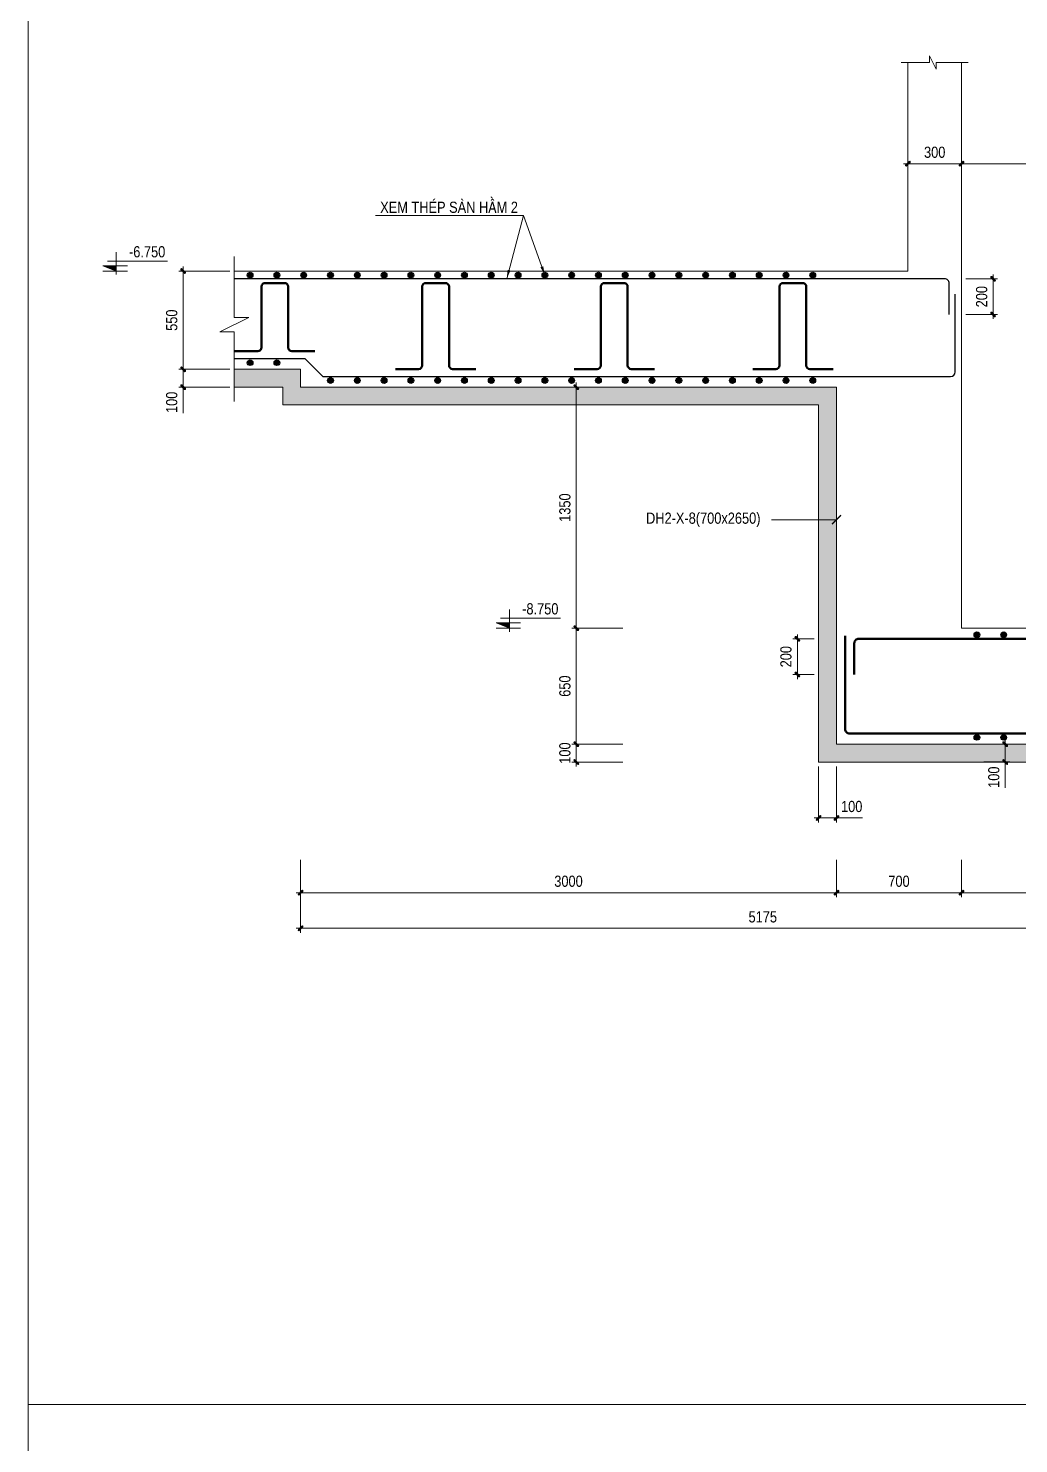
# Model space of a CAD drawing. Header units: millimetres. Extents: x 2356525 to 2927188, y -665534 to -417818.
# Drawn here: x 2575873 to 2581417, y -600289 to -592360 of the extents above; entities that cross this region are included whole.
import ezdxf
from ezdxf.enums import TextEntityAlignment as Align

# ---------------------------------------------------------------- set-up
doc = ezdxf.new("R2010")
doc.units = ezdxf.units.MM
doc.header["$LTSCALE"] = 200
doc.header["$MEASUREMENT"] = 0
doc.layers.get('0').update_dxf_attribs({"lineweight": 9})
doc.layers.get('Defpoints').update_dxf_attribs({"color": 10, "lineweight": 0})
for name, color, linetype, lineweight in [('CTHEP', 50, 'Continuous', 50), ('DBAO', 90, 'Continuous', 13), ('DGIONG', 130, 'Continuous', 13), ('HATCH', 154, 'Continuous', 9), ('KTH', 154, 'Continuous', 9), ('Start Thepsan lop duoi', 6, 'Continuous', 30), ('STICK', 1, 'Continuous', 9), ('TEXT', 7, 'Continuous', 15)]:
    doc.layers.add(name, color=color, linetype=linetype, lineweight=lineweight)
doc.styles.add('Star-HelCon', font='')
doc.styles.add('TTP-HelCon', font='')
doc.styles.get('Star-HelCon').set_extended_font_data('VNI-Helve-Condense')
doc.styles.get('TTP-HelCon').set_extended_font_data('VNI-Helve-Condense')
doc.dimstyles.new('TTP-100', dxfattribs={"dimscale": 100, "dimtxt": 2.5, "dimasz": 1, "dimexe": 1, "dimexo": 0, "dimgap": 0.09, "dimtad": 0, "dimdec": 4, "dimrnd": 1, "dimdsep": 46, "dimtxsty": 'TTP-HelCon', "dimblk": 'Stick', "dimcen": 0.09, "dimdle": 1.5, "dimclrd": 256, "dimclre": 256, "dimclrt": 7, "dimadec": 0, "dimazin": 0, "dimtfac": 1, "dimtdec": 4, "dimtix": 1, "dimtmove": 0, "dimatfit": 3, "dimfxl": 1, "dimtvp": 1, "dimtolj": 1, "dimtzin": 0, "dimlwd": -1, "dimlwe": -1, "dimarcsym": 1})
doc.dimstyles.new('TTP-25', dxfattribs={"dimscale": 25, "dimtxt": 2.5, "dimasz": 1, "dimexe": 1, "dimexo": 1, "dimgap": 0.09, "dimtad": 0, "dimdec": 4, "dimrnd": 1, "dimzin": 9, "dimdsep": 46, "dimtxsty": 'TTP-HelCon', "dimblk": 'Stick', "dimcen": 0.09, "dimdle": 1.5, "dimclrd": 256, "dimclre": 256, "dimclrt": 7, "dimadec": 0, "dimazin": 0, "dimtfac": 1, "dimtdec": 4, "dimtmove": 0, "dimatfit": 3, "dimldrblk": 'ARCHTICK', "dimfxl": 1, "dimtvp": 1, "dimtolj": 1, "dimtzin": 0, "dimarcsym": 0})

# ---------------------------------------------------------------- blocks, each defined once
blk = doc.blocks.new('Stick')
at = {"layer": 'STICK'}
h = blk.add_hatch(color=256, dxfattribs=at)
edge = h.paths.add_edge_path()
edge.add_line((0.3, 0.5), (-0.5, -0.3))
edge.add_arc((-0.4, -0.4), 0.141, 135, 315)
edge.add_line((-0.3, -0.5), (0.5, 0.3))
edge.add_arc((0.4, 0.4), 0.141, 315, 495)
blk.add_line((1, 0), (-1, 0), dxfattribs=at)
blk.add_lwpolyline([(0.3, 0.5), (-0.5, -0.3, 1), (-0.3, -0.5), (0.5, 0.3, 1), (0.3, 0.5, 1)], format="xyb", dxfattribs=at)
blk = doc.blocks.new('*D518')
at = {"layer": 'Defpoints', "color": 0, "transparency": 16777216}
for p in [(546.3, 420.6), (246.2, 328.1), (546.3, 303.1)]:
    blk.add_point(p, dxfattribs=at)
at = {"layer": 'KTH', "lineweight": -2, "transparency": 16777216}
for p, q in [((246.2, 353.1), (246.2, 445.6)), ((271.2, 420.6), (521.3, 420.6)), ((546.3, 328.1), (546.3, 445.6))]:
    blk.add_line(p, q, dxfattribs=at)
at = {"layer": 'KTH', "lineweight": -2, "transparency": 16777216, "xscale": 25, "yscale": 25, "zscale": 25, "rotation": 180}
blk.add_blockref('Stick', (246.2, 420.6), dxfattribs=at)
at = {"layer": 'KTH', "lineweight": -2, "transparency": 16777216, "xscale": 25, "yscale": 25, "zscale": 25}
blk.add_blockref('Stick', (546.3, 420.6), dxfattribs=at)
at = {"layer": 'KTH', "color": 7, "transparency": 16777216, "insert": (396.3, 484.4), "char_height": 62.5, "attachment_point": 5, "style": 'TTP-HelCon'}
blk.add_mtext('\\A1;300', dxfattribs=at)
blk = doc.blocks.new('_ArchTick')
at = {"color": 0, "linetype": 'ByBlock', "const_width": 0.15}
blk.add_lwpolyline([(-0.5, -0.5), (0.5, 0.5)], dxfattribs=at)
blk = doc.blocks.new('CODE')
at = {"layer": 'DBAO'}
for p, q in [((-62.5, -20), (-62.5, 105)), ((-62.5, 0), (-137.5, 30)), ((-137.5, 30), (0, 30)), ((-137.5, 0), (0, 0)), ((-112.5, 55), (223.6, 55))]:
    blk.add_line(p, q, dxfattribs=at)
at = {"layer": 'HATCH', "color": 1}
blk.add_solid([(-62.5, 0), (-137.5, 30), (-62.5, 30)], dxfattribs=at)
blk = doc.blocks.new('*D520')
at = {"layer": 'Defpoints', "color": 0, "transparency": 16777216}
for p in [(646.6, -2830.8), (646.5, -2930.4), (791.1, -2930.4)]:
    blk.add_point(p, dxfattribs=at)
at = {"layer": 'KTH', "lineweight": -2, "transparency": 16777216}
for p, q in [((671.6, -2830.8), (816.1, -2830.8)), ((671.5, -2930.4), (816.1, -2930.4)), ((791.1, -2855.8), (791.1, -2905.4)), ((791.1, -2930.4), (791.1, -3076.1))]:
    blk.add_line(p, q, dxfattribs=at)
at = {"layer": 'KTH', "lineweight": -2, "transparency": 16777216, "xscale": 25, "yscale": 25, "zscale": 25}
for p, rotation in [((791.1, -2830.8), 90), ((791.1, -2930.4), 270)]:
    blk.add_blockref('Stick', p, dxfattribs=dict(at, rotation=rotation))
at = {"layer": 'KTH', "color": 7, "transparency": 16777216, "insert": (727.3, -3015.8), "char_height": 62.5, "attachment_point": 5, "rotation": 90, "style": 'TTP-HelCon'}
blk.add_mtext('\\A1;100', dxfattribs=at)
blk = doc.blocks.new('*D521')
at = {"layer": 'Defpoints', "color": 0, "transparency": 16777216}
for p in [(-3525, -180.8), (-3810.8, -730.8), (-3525, -730.8)]:
    blk.add_point(p, dxfattribs=at)
at = {"layer": 'KTH', "lineweight": -2, "transparency": 16777216}
for p, q in [((-3550, -180.8), (-3835.8, -180.8)), ((-3810.8, -205.8), (-3810.8, -705.8)), ((-3550, -730.8), (-3835.8, -730.8))]:
    blk.add_line(p, q, dxfattribs=at)
at = {"layer": 'KTH', "lineweight": -2, "transparency": 16777216, "xscale": 25, "yscale": 25, "zscale": 25}
for p, rotation in [((-3810.8, -180.8), 90), ((-3810.8, -730.8), 270)]:
    blk.add_blockref('Stick', p, dxfattribs=dict(at, rotation=rotation))
at = {"layer": 'KTH', "color": 7, "transparency": 16777216, "insert": (-3874.6, -455.8), "char_height": 62.5, "attachment_point": 5, "rotation": 90, "style": 'TTP-HelCon'}
blk.add_mtext('\\A1;550', dxfattribs=at)
blk = doc.blocks.new('*D522')
at = {"layer": 'Defpoints', "color": 0, "transparency": 16777216}
for p in [(-1349.2, -830.8), (-1609.9, -2180.8), (-1349.2, -2180.8)]:
    blk.add_point(p, dxfattribs=at)
at = {"layer": 'KTH', "lineweight": -2, "transparency": 16777216}
for p, q in [((-1374.2, -830.8), (-1634.9, -830.8)), ((-1609.9, -855.8), (-1609.9, -2155.8)), ((-1374.2, -2180.8), (-1634.9, -2180.8))]:
    blk.add_line(p, q, dxfattribs=at)
at = {"layer": 'KTH', "lineweight": -2, "transparency": 16777216, "xscale": 25, "yscale": 25, "zscale": 25}
for p, rotation in [((-1609.9, -830.8), 90), ((-1609.9, -2180.8), 270)]:
    blk.add_blockref('Stick', p, dxfattribs=dict(at, rotation=rotation))
at = {"layer": 'KTH', "color": 7, "transparency": 16777216, "insert": (-1673.7, -1505.8), "char_height": 62.5, "attachment_point": 5, "rotation": 90, "style": 'TTP-HelCon'}
blk.add_mtext('\\A1;1350', dxfattribs=at)
blk = doc.blocks.new('*D523')
at = {"layer": 'Defpoints', "color": 0, "transparency": 16777216}
for p in [(-1324.2, -2180.8), (-1609.9, -2830.8), (-1324.2, -2830.8)]:
    blk.add_point(p, dxfattribs=at)
at = {"layer": 'KTH', "lineweight": -2, "transparency": 16777216}
for p, q in [((-1349.2, -2180.8), (-1634.9, -2180.8)), ((-1609.9, -2205.8), (-1609.9, -2805.8)), ((-1349.2, -2830.8), (-1634.9, -2830.8))]:
    blk.add_line(p, q, dxfattribs=at)
at = {"layer": 'KTH', "lineweight": -2, "transparency": 16777216, "xscale": 25, "yscale": 25, "zscale": 25}
for p, rotation in [((-1609.9, -2180.8), 90), ((-1609.9, -2830.8), 270)]:
    blk.add_blockref('Stick', p, dxfattribs=dict(at, rotation=rotation))
at = {"layer": 'KTH', "color": 7, "transparency": 16777216, "insert": (-1673.7, -2505.8), "char_height": 62.5, "attachment_point": 5, "rotation": 90, "style": 'TTP-HelCon'}
blk.add_mtext('\\A1;650', dxfattribs=at)
blk = doc.blocks.new('*D524')
at = {"layer": 'Defpoints', "color": 0, "transparency": 16777216}
for p in [(-1324.2, -2830.8), (-1609.9, -2930.8), (-1324.2, -2930.8)]:
    blk.add_point(p, dxfattribs=at)
at = {"layer": 'KTH', "lineweight": -2, "transparency": 16777216}
for p, q in [((-1349.2, -2830.8), (-1634.9, -2830.8)), ((-1349.2, -2930.8), (-1634.9, -2930.8)), ((-1609.9, -2855.8), (-1609.9, -2905.8))]:
    blk.add_line(p, q, dxfattribs=at)
at = {"layer": 'KTH', "lineweight": -2, "transparency": 16777216, "xscale": 25, "yscale": 25, "zscale": 25}
for p, rotation in [((-1609.9, -2830.8), 90), ((-1609.9, -2930.8), 270)]:
    blk.add_blockref('Stick', p, dxfattribs=dict(at, rotation=rotation))
at = {"layer": 'KTH', "color": 7, "transparency": 16777216, "insert": (-1673.7, -2880.8), "char_height": 62.5, "attachment_point": 5, "rotation": 90, "style": 'TTP-HelCon'}
blk.add_mtext('\\A1;100', dxfattribs=at)
blk = doc.blocks.new('*D525')
at = {"layer": 'Defpoints', "color": 0, "transparency": 16777216}
for p in [(-253.7, -2240.8), (-372.3, -2440.8), (-253.7, -2440.8)]:
    blk.add_point(p, dxfattribs=at)
at = {"layer": 'KTH', "lineweight": -2, "transparency": 16777216}
for p, q in [((-278.7, -2240.8), (-397.3, -2240.8)), ((-372.3, -2265.8), (-372.3, -2415.8)), ((-278.7, -2440.8), (-397.3, -2440.8))]:
    blk.add_line(p, q, dxfattribs=at)
at = {"layer": 'KTH', "lineweight": -2, "transparency": 16777216, "xscale": 25, "yscale": 25, "zscale": 25}
for p, rotation in [((-372.3, -2240.8), 90), ((-372.3, -2440.8), 270)]:
    blk.add_blockref('Stick', p, dxfattribs=dict(at, rotation=rotation))
at = {"layer": 'KTH', "color": 7, "transparency": 16777216, "insert": (-436.2, -2340.8), "char_height": 62.5, "attachment_point": 5, "rotation": 90, "style": 'TTP-HelCon'}
blk.add_mtext('\\A1;200', dxfattribs=at)
blk = doc.blocks.new('*D526')
at = {"layer": 'Defpoints', "color": 0, "transparency": 16777216}
for p in [(546.3, -3454.2), (2021.3, -3454.2), (2021.3, -3662.8)]:
    blk.add_point(p, dxfattribs=at)
at = {"layer": 'KTH', "lineweight": -2, "transparency": 16777216}
for p, q in [((546.3, -3479.2), (546.3, -3687.8)), ((2021.3, -3479.2), (2021.3, -3687.8)), ((571.3, -3662.8), (1996.3, -3662.8))]:
    blk.add_line(p, q, dxfattribs=at)
at = {"layer": 'KTH', "lineweight": -2, "transparency": 16777216, "xscale": 25, "yscale": 25, "zscale": 25, "rotation": 180}
blk.add_blockref('Stick', (546.3, -3662.8), dxfattribs=at)
at = {"layer": 'KTH', "lineweight": -2, "transparency": 16777216, "xscale": 25, "yscale": 25, "zscale": 25}
blk.add_blockref('Stick', (2021.3, -3662.8), dxfattribs=at)
at = {"layer": 'KTH', "color": 7, "transparency": 16777216, "insert": (1283.8, -3599), "char_height": 62.5, "attachment_point": 5, "style": 'TTP-HelCon'}
blk.add_mtext('\\A1;1475', dxfattribs=at)
blk = doc.blocks.new('*D527')
at = {"layer": 'Defpoints', "color": 0, "transparency": 16777216}
for p in [(-153.7, -3454.2), (546.3, -3454.2), (546.3, -3662.8)]:
    blk.add_point(p, dxfattribs=at)
at = {"layer": 'KTH', "lineweight": -2, "transparency": 16777216}
for p, q in [((-153.7, -3479.2), (-153.7, -3687.8)), ((546.3, -3479.2), (546.3, -3687.8)), ((-128.7, -3662.8), (521.3, -3662.8))]:
    blk.add_line(p, q, dxfattribs=at)
at = {"layer": 'KTH', "lineweight": -2, "transparency": 16777216, "xscale": 25, "yscale": 25, "zscale": 25, "rotation": 180}
blk.add_blockref('Stick', (-153.7, -3662.8), dxfattribs=at)
at = {"layer": 'KTH', "lineweight": -2, "transparency": 16777216, "xscale": 25, "yscale": 25, "zscale": 25}
blk.add_blockref('Stick', (546.3, -3662.8), dxfattribs=at)
at = {"layer": 'KTH', "color": 7, "transparency": 16777216, "insert": (196.3, -3599), "char_height": 62.5, "attachment_point": 5, "style": 'TTP-HelCon'}
blk.add_mtext('\\A1;700', dxfattribs=at)
blk = doc.blocks.new('*D533')
at = {"layer": 'Defpoints', "color": 0, "transparency": 16777216}
for p in [(2021.2, 420.6), (546.3, 303.1), (2021.2, 303.1)]:
    blk.add_point(p, dxfattribs=at)
at = {"layer": 'KTH', "lineweight": -2, "transparency": 16777216}
for p, q in [((546.3, 328.1), (546.3, 445.6)), ((571.3, 420.6), (1996.2, 420.6)), ((2021.2, 328.1), (2021.2, 445.6))]:
    blk.add_line(p, q, dxfattribs=at)
at = {"layer": 'KTH', "lineweight": -2, "transparency": 16777216, "xscale": 25, "yscale": 25, "zscale": 25, "rotation": 180}
blk.add_blockref('Stick', (546.3, 420.6), dxfattribs=at)
at = {"layer": 'KTH', "lineweight": -2, "transparency": 16777216, "xscale": 25, "yscale": 25, "zscale": 25}
blk.add_blockref('Stick', (2021.2, 420.6), dxfattribs=at)
at = {"layer": 'KTH', "color": 7, "transparency": 16777216, "insert": (1283.8, 484.4), "char_height": 62.5, "attachment_point": 5, "style": 'TTP-HelCon'}
blk.add_mtext('\\A1;1475', dxfattribs=at)
blk = doc.blocks.new('*D534')
at = {"layer": 'Defpoints', "color": 0, "transparency": 16777216}
for p in [(-253.8, -2930.8), (-153.7, -2930.8), (-153.7, -3244)]:
    blk.add_point(p, dxfattribs=at)
at = {"layer": 'KTH', "lineweight": -2, "transparency": 16777216}
for p, q in [((-253.8, -2955.8), (-253.8, -3269)), ((-153.7, -2955.8), (-153.7, -3269)), ((-228.8, -3244), (-178.7, -3244)), ((-153.7, -3244), (-8, -3244))]:
    blk.add_line(p, q, dxfattribs=at)
at = {"layer": 'KTH', "lineweight": -2, "transparency": 16777216, "xscale": 25, "yscale": 25, "zscale": 25, "rotation": 180}
blk.add_blockref('Stick', (-253.8, -3244), dxfattribs=at)
at = {"layer": 'KTH', "lineweight": -2, "transparency": 16777216, "xscale": 25, "yscale": 25, "zscale": 25}
blk.add_blockref('Stick', (-153.7, -3244), dxfattribs=at)
at = {"layer": 'KTH', "color": 7, "transparency": 16777216, "insert": (-68.3, -3180.2), "char_height": 62.5, "attachment_point": 5, "style": 'TTP-HelCon'}
blk.add_mtext('\\A1;100', dxfattribs=at)
blk = doc.blocks.new('*D535')
at = {"layer": 'Defpoints', "color": 0, "transparency": 16777216}
for p in [(546.3, -224.2), (723.2, -224.2), (546.3, -424.2)]:
    blk.add_point(p, dxfattribs=at)
at = {"layer": 'KTH', "lineweight": -2, "transparency": 16777216}
for p, q in [((571.3, -224.2), (748.2, -224.2)), ((723.2, -399.2), (723.2, -249.2)), ((571.3, -424.2), (748.2, -424.2))]:
    blk.add_line(p, q, dxfattribs=at)
at = {"layer": 'KTH', "lineweight": -2, "transparency": 16777216, "xscale": 25, "yscale": 25, "zscale": 25}
for p, rotation in [((723.2, -224.2), 90), ((723.2, -424.2), 270)]:
    blk.add_blockref('Stick', p, dxfattribs=dict(at, rotation=rotation))
at = {"layer": 'KTH', "color": 7, "transparency": 16777216, "insert": (659.4, -324.2), "char_height": 62.5, "attachment_point": 5, "rotation": 90, "style": 'TTP-HelCon'}
blk.add_mtext('\\A1;200', dxfattribs=at)
blk = doc.blocks.new('*D537')
at = {"layer": 'Defpoints', "color": 0, "transparency": 16777216}
for p in [(-3153.6, -3454.2), (-153.7, -3454.2), (-3153.6, -3662.8)]:
    blk.add_point(p, dxfattribs=at)
at = {"layer": 'KTH', "lineweight": -2, "transparency": 16777216}
for p, q in [((-3153.6, -3479.2), (-3153.6, -3687.8)), ((-153.7, -3479.2), (-153.7, -3687.8)), ((-178.7, -3662.8), (-3128.6, -3662.8))]:
    blk.add_line(p, q, dxfattribs=at)
at = {"layer": 'KTH', "lineweight": -2, "transparency": 16777216, "xscale": 25, "yscale": 25, "zscale": 25, "rotation": 180}
blk.add_blockref('Stick', (-3153.6, -3662.8), dxfattribs=at)
at = {"layer": 'KTH', "lineweight": -2, "transparency": 16777216, "xscale": 25, "yscale": 25, "zscale": 25}
blk.add_blockref('Stick', (-153.7, -3662.8), dxfattribs=at)
at = {"layer": 'KTH', "color": 7, "transparency": 16777216, "insert": (-1653.7, -3599), "char_height": 62.5, "attachment_point": 5, "style": 'TTP-HelCon'}
blk.add_mtext('\\A1;3000', dxfattribs=at)
blk = doc.blocks.new('*D538')
at = {"layer": 'Defpoints', "color": 0, "transparency": 16777216}
for p in [(-3153.6, -3454.2), (2021.3, -3454.2), (-3153.6, -3862.3)]:
    blk.add_point(p, dxfattribs=at)
at = {"layer": 'KTH', "lineweight": -2, "transparency": 16777216}
for p, q in [((-3153.6, -3479.2), (-3153.6, -3887.3)), ((2021.3, -3479.2), (2021.3, -3887.3)), ((1996.3, -3862.3), (-3128.6, -3862.3))]:
    blk.add_line(p, q, dxfattribs=at)
at = {"layer": 'KTH', "lineweight": -2, "transparency": 16777216, "xscale": 25, "yscale": 25, "zscale": 25, "rotation": 180}
blk.add_blockref('Stick', (-3153.6, -3862.3), dxfattribs=at)
at = {"layer": 'KTH', "lineweight": -2, "transparency": 16777216, "xscale": 25, "yscale": 25, "zscale": 25}
blk.add_blockref('Stick', (2021.3, -3862.3), dxfattribs=at)
at = {"layer": 'KTH', "color": 7, "transparency": 16777216, "insert": (-566.2, -3798.5), "char_height": 62.5, "attachment_point": 5, "style": 'TTP-HelCon'}
blk.add_mtext('\\A1;5175', dxfattribs=at)
blk = doc.blocks.new('*D539')
at = {"layer": 'Defpoints', "color": 0, "transparency": 16777216}
for p in [(-3525, -730.8), (-3810.8, -830.8), (-3525, -830.8)]:
    blk.add_point(p, dxfattribs=at)
at = {"layer": 'KTH', "lineweight": -2, "transparency": 16777216}
for p, q in [((-3550, -730.8), (-3835.8, -730.8)), ((-3810.8, -755.8), (-3810.8, -805.8)), ((-3550, -830.8), (-3835.8, -830.8)), ((-3810.8, -830.8), (-3810.8, -976.5))]:
    blk.add_line(p, q, dxfattribs=at)
at = {"layer": 'KTH', "lineweight": -2, "transparency": 16777216, "xscale": 25, "yscale": 25, "zscale": 25}
for p, rotation in [((-3810.8, -730.8), 90), ((-3810.8, -830.8), 270)]:
    blk.add_blockref('Stick', p, dxfattribs=dict(at, rotation=rotation))
at = {"layer": 'KTH', "color": 7, "transparency": 16777216, "insert": (-3874.6, -916.1), "char_height": 62.5, "attachment_point": 5, "rotation": 90, "style": 'TTP-HelCon'}
blk.add_mtext('\\A1;100', dxfattribs=at)
blk = doc.blocks.new('sfdgfh')
at = {"layer": 'HATCH'}
h = blk.add_hatch(dxfattribs=at)
h.set_pattern_fill('AR-CONC', color=256, scale=25, style=0)
h.set_pattern_definition([(50, (-2580869.47, 593539.55), (179.315046, -15.688034), [18.75, -206.25]), (355, (-2580869.47, 593539.55), (-34.687833, 188.048033), [15, -165]), (100.4514, (-2580854.53, 593538.24), (144.627345, 172.359886), [15.935047, -175.285528]), (46.1842, (-2580869.47, 593589.55), (266.810262, -41.379754), [28.125, -309.375]), (96.6356, (-2580847.24, 593586.1), (233.665676, 243.529468), [23.902572, -262.92825]), (351.1842, (-2580869.47, 593589.55), (233.665486, 243.52965), [22.5, -247.5]), (21, (-2580844.47, 593577.05), (149.226763, -100.654723), [18.75, -206.25]), (326, (-2580844.47, 593577.05), (60.828833, 181.287511), [15, -165]), (71.4514, (-2580832.04, 593568.66), (210.055657, 80.632624), [15.935047, -175.285528]), (37.5, (-2580869.47, 593539.55), (3.0399638, 83.2234635), [0, -163, 0, -167.5, 0, -165.625]), (7.5, (-2580869.47, 593539.55), (65.7673844, 98.602928), [0, -95.5, 0, -159.25, 0, -63.125]), (327.5, (-2580925.22, 593539.55), (133.455609, -5.638718), [0, -62.5, 0, -195, 0, -258.75]), (317.5, (-2580950.22, 593539.55), (145.7965423, 25.0262456), [0, -81.25, 0, -129.5, 0, -183.75])])
h.paths.add_polyline_path([(7621.33582, -730.76537), (3846.33596, -730.76408), (3846.33596, -2830.76408), (-153.6629, -2830.84831), (-153.6629, -830.79336), (-3153.64916, -830.79336), (-3153.64937, -730.793), (-3525.04867, -730.793), (-3525.0487, -830.79326), (-3253.64916, -830.79334), (-3253.64896, -930.79336), (-253.66906, -930.79336), (-253.79232, -2930.84831), (3946.33596, -2930.60939), (3946.33596, -830.76412), (7521.33582, -830.76534), (7521.33582, -2930.40603), (8421.4567, -2930.35483), (8421.34196, -930.79422), (11421.34078, -930.7942), (11421.34078, -830.79402), (12250.92359, -830.79397), (12250.92359, -730.79397), (11321.34078, -730.79403), (11321.34078, -830.7942), (8321.33623, -830.79422), (8321.33623, -2830.84831), (7621.33582, -2830.84831)])
at = {"layer": 'Start Thepsan lop duoi'}
h = blk.add_hatch(color=256, dxfattribs=at)
h.dxf.hatch_style = 1
h.paths.add_polyline_path([(-3420.1524, -203.58474, 1), (-3451.9872, -203.58474, 1)])
h = blk.add_hatch(color=256, dxfattribs=at)
h.dxf.hatch_style = 1
h.paths.add_polyline_path([(-3270.1524, -203.58474, 1), (-3301.9872, -203.58474, 1)])
h = blk.add_hatch(color=256, dxfattribs=at)
h.dxf.hatch_style = 1
h.paths.add_polyline_path([(-3120.1524, -203.58474, 1), (-3151.9872, -203.58474, 1)])
h = blk.add_hatch(color=256, dxfattribs=at)
h.dxf.hatch_style = 1
h.paths.add_polyline_path([(-2970.1524, -203.58474, 1), (-3001.9872, -203.58474, 1)])
h = blk.add_hatch(color=256, dxfattribs=at)
h.dxf.hatch_style = 1
h.paths.add_polyline_path([(-2820.1524, -203.58474, 1), (-2851.9872, -203.58474, 1)])
h = blk.add_hatch(color=256, dxfattribs=at)
h.dxf.hatch_style = 1
h.paths.add_polyline_path([(-2670.1524, -203.58474, 1), (-2701.9872, -203.58474, 1)])
h = blk.add_hatch(color=256, dxfattribs=at)
h.dxf.hatch_style = 1
h.paths.add_polyline_path([(-2520.1524, -203.58474, 1), (-2551.9872, -203.58474, 1)])
h = blk.add_hatch(color=256, dxfattribs=at)
h.dxf.hatch_style = 1
h.paths.add_polyline_path([(-2370.1524, -203.58474, 1), (-2401.9872, -203.58474, 1)])
h = blk.add_hatch(color=256, dxfattribs=at)
h.dxf.hatch_style = 1
h.paths.add_polyline_path([(-2220.1524, -203.58474, 1), (-2251.9872, -203.58474, 1)])
h = blk.add_hatch(color=256, dxfattribs=at)
h.dxf.hatch_style = 1
h.paths.add_polyline_path([(-2070.1524, -203.58474, 1), (-2101.9872, -203.58474, 1)])
h = blk.add_hatch(color=256, dxfattribs=at)
h.dxf.hatch_style = 1
h.paths.add_polyline_path([(-1920.1524, -203.58474, 1), (-1951.9872, -203.58474, 1)])
h = blk.add_hatch(color=256, dxfattribs=at)
h.dxf.hatch_style = 1
h.paths.add_polyline_path([(-1770.1524, -203.58474, 1), (-1801.9872, -203.58474, 1)])
h = blk.add_hatch(color=256, dxfattribs=at)
h.dxf.hatch_style = 1
h.paths.add_polyline_path([(-1620.1524, -203.58474, 1), (-1651.9872, -203.58474, 1)])
h = blk.add_hatch(color=256, dxfattribs=at)
h.dxf.hatch_style = 1
h.paths.add_polyline_path([(-1470.1524, -203.58474, 1), (-1501.9872, -203.58474, 1)])
h = blk.add_hatch(color=256, dxfattribs=at)
h.dxf.hatch_style = 1
h.paths.add_polyline_path([(-1320.1524, -203.58474, 1), (-1351.9872, -203.58474, 1)])
h = blk.add_hatch(color=256, dxfattribs=at)
h.dxf.hatch_style = 1
h.paths.add_polyline_path([(-1170.1524, -203.58474, 1), (-1201.9872, -203.58474, 1)])
h = blk.add_hatch(color=256, dxfattribs=at)
h.dxf.hatch_style = 1
h.paths.add_polyline_path([(-1020.1524, -203.58474, 1), (-1051.9872, -203.58474, 1)])
h = blk.add_hatch(color=256, dxfattribs=at)
h.dxf.hatch_style = 1
h.paths.add_polyline_path([(-870.1524, -203.58474, 1), (-901.9872, -203.58474, 1)])
h = blk.add_hatch(color=256, dxfattribs=at)
h.dxf.hatch_style = 1
h.paths.add_polyline_path([(-720.1524, -203.58474, 1), (-751.9872, -203.58474, 1)])
h = blk.add_hatch(color=256, dxfattribs=at)
h.dxf.hatch_style = 1
h.paths.add_polyline_path([(-570.1524, -203.58474, 1), (-601.9872, -203.58474, 1)])
h = blk.add_hatch(color=256, dxfattribs=at)
h.dxf.hatch_style = 1
h.paths.add_polyline_path([(-420.1524, -203.58474, 1), (-451.9872, -203.58474, 1)])
h = blk.add_hatch(color=256, dxfattribs=at)
h.dxf.hatch_style = 1
h.paths.add_polyline_path([(-270.1524, -203.58474, 1), (-301.9872, -203.58474, 1)])
h = blk.add_hatch(color=256, dxfattribs=at)
h.dxf.hatch_style = 1
h.paths.add_polyline_path([(-3420.1524, -693.9603, 1), (-3451.9872, -693.9603, 1)])
h = blk.add_hatch(color=256, dxfattribs=at)
h.dxf.hatch_style = 1
h.paths.add_polyline_path([(-3270.1524, -693.9603, 1), (-3301.9872, -693.9603, 1)])
h = blk.add_hatch(color=256, dxfattribs=at)
h.dxf.hatch_style = 1
h.paths.add_polyline_path([(-2970.1524, -793.9603, 1), (-3001.9872, -793.9603, 1)])
h = blk.add_hatch(color=256, dxfattribs=at)
h.dxf.hatch_style = 1
h.paths.add_polyline_path([(-2820.1524, -793.9603, 1), (-2851.9872, -793.9603, 1)])
h = blk.add_hatch(color=256, dxfattribs=at)
h.dxf.hatch_style = 1
h.paths.add_polyline_path([(-2670.1524, -793.9603, 1), (-2701.9872, -793.9603, 1)])
h = blk.add_hatch(color=256, dxfattribs=at)
h.dxf.hatch_style = 1
h.paths.add_polyline_path([(-2520.1524, -793.9603, 1), (-2551.9872, -793.9603, 1)])
h = blk.add_hatch(color=256, dxfattribs=at)
h.dxf.hatch_style = 1
h.paths.add_polyline_path([(-2370.1524, -793.9603, 1), (-2401.9872, -793.9603, 1)])
h = blk.add_hatch(color=256, dxfattribs=at)
h.dxf.hatch_style = 1
h.paths.add_polyline_path([(-2220.1524, -793.9603, 1), (-2251.9872, -793.9603, 1)])
h = blk.add_hatch(color=256, dxfattribs=at)
h.dxf.hatch_style = 1
h.paths.add_polyline_path([(-2070.1524, -793.9603, 1), (-2101.9872, -793.9603, 1)])
h = blk.add_hatch(color=256, dxfattribs=at)
h.dxf.hatch_style = 1
h.paths.add_polyline_path([(-1920.1524, -793.9603, 1), (-1951.9872, -793.9603, 1)])
h = blk.add_hatch(color=256, dxfattribs=at)
h.dxf.hatch_style = 1
h.paths.add_polyline_path([(-1770.1524, -793.9603, 1), (-1801.9872, -793.9603, 1)])
h = blk.add_hatch(color=256, dxfattribs=at)
h.dxf.hatch_style = 1
h.paths.add_polyline_path([(-1620.1524, -793.9603, 1), (-1651.9872, -793.9603, 1)])
h = blk.add_hatch(color=256, dxfattribs=at)
h.dxf.hatch_style = 1
h.paths.add_polyline_path([(-1470.1524, -793.9603, 1), (-1501.9872, -793.9603, 1)])
h = blk.add_hatch(color=256, dxfattribs=at)
h.dxf.hatch_style = 1
h.paths.add_polyline_path([(-1320.1524, -793.9603, 1), (-1351.9872, -793.9603, 1)])
h = blk.add_hatch(color=256, dxfattribs=at)
h.dxf.hatch_style = 1
h.paths.add_polyline_path([(-1170.1524, -793.9603, 1), (-1201.9872, -793.9603, 1)])
h = blk.add_hatch(color=256, dxfattribs=at)
h.dxf.hatch_style = 1
h.paths.add_polyline_path([(-1020.1524, -793.9603, 1), (-1051.9872, -793.9603, 1)])
h = blk.add_hatch(color=256, dxfattribs=at)
h.dxf.hatch_style = 1
h.paths.add_polyline_path([(-870.1524, -793.9603, 1), (-901.9872, -793.9603, 1)])
h = blk.add_hatch(color=256, dxfattribs=at)
h.dxf.hatch_style = 1
h.paths.add_polyline_path([(-720.1524, -793.9603, 1), (-751.9872, -793.9603, 1)])
h = blk.add_hatch(color=256, dxfattribs=at)
h.dxf.hatch_style = 1
h.paths.add_polyline_path([(-570.1524, -793.9603, 1), (-601.9872, -793.9603, 1)])
h = blk.add_hatch(color=256, dxfattribs=at)
h.dxf.hatch_style = 1
h.paths.add_polyline_path([(-420.1524, -793.9603, 1), (-451.9872, -793.9603, 1)])
h = blk.add_hatch(color=256, dxfattribs=at)
h.dxf.hatch_style = 1
h.paths.add_polyline_path([(-270.1524, -793.9603, 1), (-301.9872, -793.9603, 1)])
h = blk.add_hatch(color=256, dxfattribs=at)
h.dxf.hatch_style = 1
h.paths.add_polyline_path([(648.43257, -2218.15524, 1), (616.59777, -2218.15524, 1)])
h = blk.add_hatch(color=256, dxfattribs=at)
h.dxf.hatch_style = 1
h.paths.add_polyline_path([(798.43257, -2218.15524, 1), (766.59777, -2218.15524, 1)])
h = blk.add_hatch(color=256, dxfattribs=at)
h.dxf.hatch_style = 1
h.paths.add_polyline_path([(648.43257, -2792.56858, 1), (616.59777, -2792.56858, 1)])
h = blk.add_hatch(color=256, dxfattribs=at)
h.dxf.hatch_style = 1
h.paths.add_polyline_path([(798.43257, -2792.56858, 1), (766.59777, -2792.56858, 1)])
at = {"layer": 'CTHEP'}
for points in [[(-3522.48548, -629.35046), (-3392.65481, -629.35046, 0.4142135624), (-3372.65481, -609.35046), (-3372.65481, -267.64211, -0.4142135624), (-3352.65481, -247.64211), (-3242.65481, -247.64211, -0.4142135624), (-3222.65481, -267.64211), (-3222.65481, -609.35046, 0.4142135624), (-3202.65481, -629.35046), (-3072.83293, -629.35046)], [(-2622.48548, -729.35046), (-2492.65481, -729.35046, 0.4142135624), (-2472.65481, -709.35046), (-2472.65481, -267.64211, -0.4142135624), (-2452.65481, -247.64211), (-2342.65481, -247.64211, -0.4142135624), (-2322.65481, -267.64211), (-2322.65481, -709.35046, 0.4142135624), (-2302.65481, -729.35046), (-2172.83293, -729.35046)], [(-1622.48548, -729.35046), (-1492.65481, -729.35046, 0.4142135624), (-1472.65481, -709.35046), (-1472.65481, -267.64211, -0.4142135624), (-1452.65481, -247.64211), (-1342.65481, -247.64211, -0.4142135624), (-1322.65481, -267.64211), (-1322.65481, -709.35046, 0.4142135624), (-1302.65481, -729.35046), (-1172.83293, -729.35046)], [(-622.48548, -729.35046), (-492.65481, -729.35046, 0.4142135624), (-472.65481, -709.35046), (-472.65481, -267.64211, -0.4142135624), (-452.65481, -247.64211), (-342.65481, -247.64211, -0.4142135624), (-322.65481, -267.64211), (-322.65481, -709.35046, 0.4142135624), (-302.65481, -729.35046), (-172.83293, -729.35046)]]:
    blk.add_lwpolyline(points, format="xyb", dxfattribs=at)
at = {"layer": 'CTHEP', "ltscale": 1000}
for points in [[(-104.68083, -2223.65339), (-104.68083, -2745.84894, 0.4142135651), (-79.68083, -2770.84894), (3740.15068, -2770.84886, 0.4142135597), (3765.15068, -2745.84886), (3765.15068, -2235.27938)], [(-53.67215, -2440.84645), (-53.67215, -2265.84645, -0.4142135651), (-28.67215, -2240.84645), (3710.55001, -2240.84653, -0.4142135597), (3735.55001, -2265.84653), (3735.55001, -2440.84653)]]:
    blk.add_lwpolyline(points, format="xyb", dxfattribs=at)
at = {"layer": 'DBAO'}
for p, q in [((246.33618, -180.76248), (246.33597, 987.64694)), ((546.33618, -180.76243), (546.33597, 987.64699)), ((-3525.04851, -180.76155), (-412.69917, -180.76191)), ((-412.69917, -180.76191), (246.33618, -180.76227)), ((546.33618, -180.76243), (546.33583, -2180.84645)), ((-3153.64937, -730.793), (-3525.04867, -730.793)), ((-3153.64937, -730.793), (-3153.64916, -830.79336)), ((-3525.0487, -830.79326), (-3253.64916, -830.79334)), ((-3253.64916, -830.79334), (-3253.64896, -930.79336)), ((-3153.64916, -830.79336), (-153.6629, -830.79336)), ((-153.6629, -2830.84831), (-153.6629, -830.79336)), ((-3253.64896, -930.79336), (-253.66906, -930.79336)), ((-253.66906, -930.79336), (-253.79232, -2930.84831)), ((546.33583, -2180.84645), (3146.33596, -2180.84645)), ((-153.6629, -2830.84831), (3846.33596, -2830.76408)), ((-253.79232, -2930.84831), (3946.33596, -2930.60939))]:
    blk.add_line(p, q, dxfattribs=at)
at = {"layer": 'KTH'}
for points in [[(208.83597, 987.64693), (366.33597, 987.64696), (366.33596, 1025.14696), (403.83597, 950.14696), (403.83597, 987.64696), (583.83597, 987.647)], [(-3525.04849, -99.50758), (-3525.04859, -440.77423), (-3443.79462, -440.77426), (-3606.30258, -522.02817), (-3525.04861, -522.0282), (-3525.04873, -912.04723)]]:
    blk.add_lwpolyline(points, dxfattribs=at)
at = {"layer": 'Start Thepsan lop duoi'}
for points in [[(477.34184, -424.2221), (477.34184, -249.2221, 0.4142135626), (452.34184, -224.2221), (-3525.04852, -224.2221)], [(-3525.04866, -670.78732), (-3128.80223, -670.78732), (-3028.80219, -770.78732), (485.383, -770.78732, 0.4142135622), (510.383, -745.78732), (510.383, -309.54384)]]:
    blk.add_lwpolyline(points, format="xyb", dxfattribs=at)
for centre in [(-3436.0698, -203.58474), (-3286.0698, -203.58474), (-3136.0698, -203.58474), (-2986.0698, -203.58474), (-2836.0698, -203.58474), (-2686.0698, -203.58474), (-2536.0698, -203.58474), (-2386.0698, -203.58474), (-2236.0698, -203.58474), (-2086.0698, -203.58474), (-1936.0698, -203.58474), (-1786.0698, -203.58474), (-1636.0698, -203.58474), (-1486.0698, -203.58474), (-1336.0698, -203.58474), (-1186.0698, -203.58474), (-1036.0698, -203.58474), (-886.0698, -203.58474), (-736.0698, -203.58474), (-586.0698, -203.58474), (-436.0698, -203.58474), (-286.0698, -203.58474), (-3436.0698, -693.9603), (-3286.0698, -693.9603), (-2986.0698, -793.9603), (-2836.0698, -793.9603), (-2686.0698, -793.9603), (-2536.0698, -793.9603), (-2386.0698, -793.9603), (-2236.0698, -793.9603), (-2086.0698, -793.9603), (-1936.0698, -793.9603), (-1786.0698, -793.9603), (-1636.0698, -793.9603), (-1486.0698, -793.9603), (-1336.0698, -793.9603), (-1186.0698, -793.9603), (-1036.0698, -793.9603), (-886.0698, -793.9603), (-736.0698, -793.9603), (-586.0698, -793.9603), (-436.0698, -793.9603), (-286.0698, -793.9603), (632.51517, -2218.15524), (782.51517, -2218.15524), (632.51517, -2792.56858), (782.51517, -2792.56858)]:
    blk.add_circle(centre, 15.9174, dxfattribs=at)
at = {"layer": 'KTH', "linetype": 'Continuous'}
for p in [(-4122.7589, -180.76578), (-1921.88997, -2180.84645)]:
    blk.add_blockref('CODE', p, dxfattribs=at)
at = {"layer": 'TEXT', "style": 'Star-HelCon'}
blk.add_text('XEM THEÙP SAØN HAÀM 2', height=62.5, dxfattribs=at).set_placement((-2322.34962, 190.26696), align=Align.MIDDLE)
at = {"layer": 'TEXT', "style": 'TTP-HelCon'}
for s, p in [('-6.750', (-3910.98756, -103.77079)), ('-8.750', (-1710.11862, -2103.85146))]:
    blk.add_text(s, height=62.5, dxfattribs=at).set_placement(p, align=Align.RIGHT)
blk.add_text('DH2-X-8(700x2650)', height=62.5, dxfattribs=at).set_placement((-899.17912, -1595.99527), align=Align.CENTER)
at = {"layer": 'KTH'}
for base, p1, p2, picture, middle in [((546.33583, 420.59816), (246.21556, 328.10092), (546.33583, 303.08812), '*D518', (396.27569, 484.43149)), ((2021.24584, 420.59816), (546.33583, 303.08812), (2021.24584, 303.08812), '*D533', (1283.79084, 484.43149)), ((-153.6629, -3244.04279), (-253.79232, -2930.84262), (-153.6629, -2930.84262), '*D534', (-68.32957, -3180.20946)), ((546.33583, -3662.81909), (-153.6629, -3454.23577), (546.33583, -3454.23577), '*D527', (196.33647, -3598.98576)), ((2021.34331, -3662.81909), (546.33583, -3454.23577), (2021.34331, -3454.23577), '*D526', (1283.83957, -3598.98576))]:
    dim = blk.add_linear_dim(base=base, p1=p1, p2=p2, dimstyle='TTP-25', dxfattribs=at)
    dim.commit()
    dim.dimension.update_dxf_attribs({"geometry": picture, "text_midpoint": middle})
for base, p1, p2, angle, picture, middle in [((-3810.76408, -730.79299), (-3525.04873, -180.76163), (-3525.04873, -730.79299), 90, '*D521', (-3874.59741, -455.77731)), ((723.22733, -224.2221), (546.33614, -424.2221), (546.33614, -224.2221), 90, '*D535', (659.394, -324.2221)), ((-3810.76408, -830.79326), (-3525.04873, -730.79299), (-3525.0487, -830.79326), 90, '*D539', (-3874.59741, -916.12659)), ((-1609.89379, -2180.79299), (-1349.17844, -830.79336), (-1349.17844, -2180.79299), 90, '*D522', (-1673.72713, -1505.79318)), ((-1609.89379, -2830.79299), (-1324.17844, -2180.79299), (-1324.17844, -2830.79299), 90, '*D523', (-1673.72713, -2505.79299)), ((-372.32627, -2440.84645), (-253.7498, -2240.84645), (-253.7498, -2440.84645), 90, '*D525', (-436.15961, -2340.84645)), ((791.10233, -2930.42647), (646.55689, -2830.84831), (646.548, -2930.42647), 270, '*D520', (727.26899, -3015.7598)), ((-3153.64582, -3862.31909), (2021.34331, -3454.17935), (-3153.64582, -3454.23577), 180, '*D538', (-566.15126, -3798.48576)), ((-3153.64582, -3662.81909), (-153.6629, -3454.23577), (-3153.64582, -3454.23577), 180, '*D537', (-1653.65436, -3598.98576))]:
    dim = blk.add_linear_dim(base=base, p1=p1, p2=p2, angle=angle, dimstyle='TTP-25', dxfattribs=at)
    dim.commit()
    dim.dimension.update_dxf_attribs({"geometry": picture, "text_midpoint": middle})
dim = blk.add_linear_dim(base=(-1609.89379, -2930.79299), p1=(-1324.17844, -2830.79299), p2=(-1324.17844, -2930.79299), angle=90, dimstyle='TTP-25', dxfattribs=at)
dim.commit()
dim.dimension.update_dxf_attribs({"geometry": '*D524', "text_midpoint": (-1609.89379, -2880.79299), "dimtype": 128})
at = {"layer": 'DGIONG'}
for points in [[(-1786.0698, -203.58474), (-1906.07727, 129.98535), (-2733.77008, 129.98535)], [(-1999.51534, -224.2221), (-1906.07727, 129.98535), (-2733.77008, 129.98535)]]:
    blk.add_leader(points, dimstyle='TTP-100', override={"dimasz": 0.5, "dimgap": 0.09, "dimtad": 0}, dxfattribs=at)
at = {"layer": 'DGIONG', "color": 6}
blk.add_leader([(-153.6629, -1573.42082), (-517.80306, -1573.42082)], dimstyle='TTP-25', override={"dimasz": 2}, dxfattribs=at)

msp = doc.modelspace()

# ---------------------------------------------------------------- linework, layer by layer
at = {"layer": 'DBAO'}
for points in [[(2575872.6, -584669), (2597675.3, -584669), (2597675.3, -600068.3), (2575872.6, -600068.3)], [(2575872.6, -600068.3), (2597675.3, -600068.3), (2597675.3, -615467.6), (2575872.6, -615467.6)]]:
    msp.add_lwpolyline(points, close=True, dxfattribs=at)

# ---------------------------------------------------------------- block references
msp.add_blockref('sfdgfh', (2580550.2, -593539.5), dxfattribs=at)

doc.saveas('drawing.dxf')
